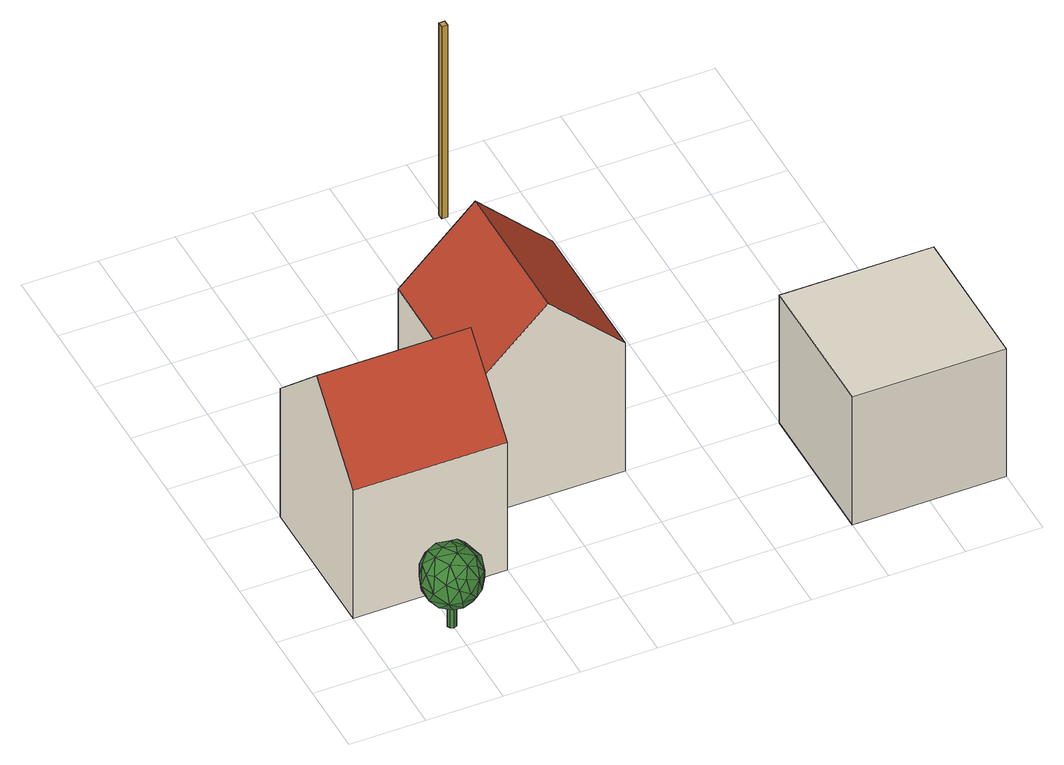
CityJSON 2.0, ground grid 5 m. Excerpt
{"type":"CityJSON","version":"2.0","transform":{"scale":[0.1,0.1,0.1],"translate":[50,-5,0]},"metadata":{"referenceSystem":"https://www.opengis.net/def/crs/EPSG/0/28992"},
"CityObjects":{
"tree1":{"type":"SolitaryVegetationObject","attributes":{"name":"Alderaan Tree 17","species":"Quercus petraea","height":6,"crownDiameter":4},"geometry":[{"type":"MultiSurface","lod":"3","boundaries":[[[0,1,2,3,4,5,6,7]],[[6,8,9,7]],[[5,10,8,6]],[[4,11,10,5]],[[3,12,11,4]],[[2,13,12,3]],[[1,14,13,2]],[[0,15,14,1]],[[7,9,15,0]],[[8,10,11,12,13,14,15,9]],[[16,17,18]],[[19,20,21]],[[22,23,24]],[[25,26,27]],[[16,28,17]],[[18,17,29]],[[30,16,18]],[[31,29,17]],[[32,17,28]],[[19,33,20]],[[21,20,23]],[[34,22,35]],[[36,30,37]],[[38,37,39]],[[40,36,38]],[[41,39,37]],[[42,37,30]],[[43,44,41]],[[45,46,26]],[[47,26,34]],[[48,45,47]],[[25,34,26]],[[27,26,46]],[[49,25,27]],[[50,43,51]],[[52,50,48]],[[53,51,43]],[[54,40,55]],[[56,55,49]],[[28,54,56]],[[57,55,40]],[[58,59,57]],[[60,61,43]],[[30,18,42]],[[62,29,63]],[[48,64,45]],[[54,28,16]],[[32,28,65]],[[27,65,49]],[[46,66,27]],[[67,33,19]],[[68,52,48]],[[34,35,68]],[[21,58,69]],[[38,69,40]],[[39,70,38]],[[59,58,22]],[[25,22,34]],[[53,71,51]],[[18,72,60]],[[45,64,73]],[[74,54,75]],[[44,76,77]],[[44,67,76]],[[78,59,79]],[[72,18,29]],[[30,80,16]],[[31,63,29]],[[66,73,31]],[[20,33,24]],[[70,77,19]],[[81,24,33]],[[36,80,30]],[[40,74,36]],[[41,77,39]],[[45,73,46]],[[68,47,34]],[[50,44,43]],[[48,50,71]],[[81,67,52]],[[71,64,48]],[[61,53,43]],[[72,62,53]],[[54,74,40]],[[65,56,49]],[[69,57,40]],[[60,72,61]],[[42,18,60]],[[64,62,63]],[[73,64,63]],[[75,54,16]],[[80,75,16]],[[76,67,19]],[[77,76,19]],[[35,81,52]],[[79,59,22]],[[25,79,22]],[[49,78,79]],[[32,31,17]],[[66,31,32]],[[70,19,21]],[[24,23,20]],[[35,22,24]],[[38,36,37]],[[42,41,37]],[[60,41,42]],[[47,45,26]],[[52,67,50]],[[53,62,71]],[[56,54,55]],[[57,78,55]],[[57,59,78]],[[27,66,65]],[[66,32,65]],[[68,35,52]],[[38,70,69]],[[70,21,69]],[[31,73,63]],[[66,46,73]],[[58,21,23]],[[70,39,77]],[[23,22,58]],[[81,35,24]],[[36,75,80]],[[36,74,75]],[[41,44,77]],[[60,43,41]],[[68,48,47]],[[25,49,79]],[[50,67,44]],[[71,50,51]],[[81,33,67]],[[71,62,64]],[[61,72,53]],[[72,29,62]],[[65,28,56]],[[55,78,49]],[[69,58,57]]]}]},
"building1":{"type":"Building","attributes":{"description":"This is Building 5","name":"Yoda's Hut","CityObjectRelation.relationType":"adjacent","Suitability.reason":"suitability reason 8","Suitability.description":"suitability description 8","Suitability.value":0.5,"class":"healthcare","function":"hospital","yearOfConstruction":1980,"roofType":"gabled roof","measuredHeight":15,"storeysAboveGround":3,"storeysBelowGround":1,"storeyHeightsAboveGround":3,"QualifiedArea.description":"This is a type of floor area","QualifiedArea.source":"Area value source text","QualifiedArea.value":300,"QualifiedArea.type":"grossFloorArea","bdgAtticThermalStatus":"unknown","bdgBasementThermalStatus":"unknown","bdgConstructionWeight":"heavy","QualifiedHeight.description":"This is a type of height","QualifiedHeight.source":"Height value source text","QualifiedHeight.value":15,"QualifiedHeight.type":"highestRoofEdge","bdgIsProtected":"false","bdgType":"singleFamilyHouse","QualifiedVolume.description":"This is a type of volume","QualifiedVolume.source":"Volume value source text","QualifiedVolume.value":1250,"QualifiedVolume.type":"grossVolume"},"address":[{"country":"Bespin Territories","locality":"Alderaan","thoroughfareNumber":"5","thoroughfareName":"Bespin Square","postcode":"1977SW"}],"geometry":[{"type":"MultiSurface","lod":"2","boundaries":[[[82,83,84,85]],[[86,87,88,89]],[[90,91,87,86]],[[92,90,86,89,85,93]],[[88,87,91,83,82]],[[89,88,82,85]],[[83,91,90,84]],[[90,86,89,85,93,84]]],"semantics":{"surfaces":[{"type":"GroundSurface"},{"type":"RoofSurface","description":"This is RoofSurface 1 (Building 5)","bdgBdrySurfAzimuth":180,"bdgBdrySurfGroundViewFactor":0.5,"bdgBdrySurfInclination":45,"bdgBdrySurfIsAdiabatic":"false","bdgBdrySurfOpeningToSurfaceRatio":0.25,"bdgBdrySurfSkyViewFactor":0.6,"bdgBdrySurfTotalSurfaceArea":70.71},{"type":"RoofSurface","description":"This is RoofSurface 2 (Building 5)","bdgBdrySurfAzimuth":0,"bdgBdrySurfGroundViewFactor":0.5,"bdgBdrySurfInclination":45,"bdgBdrySurfIsAdiabatic":"false","bdgBdrySurfOpeningToSurfaceRatio":0.25,"bdgBdrySurfSkyViewFactor":0.6,"bdgBdrySurfTotalSurfaceArea":70.71},{"type":"WallSurface"}],"values":[0,1,2,3,3,3,3,null]}}]},
"building2":{"type":"Building","attributes":{"description":"This is Building 6","name":"Amidala's Palace","CityObjectRelation.relationType":"adjacent","Suitability.reason":"suitability reason 9","Suitability.description":"suitability description 9","Suitability.value":1,"class":"habitation","function":"residential building","yearOfConstruction":1997,"roofType":"gabled roof","measuredHeight":15,"storeysAboveGround":3,"storeysBelowGround":2,"storeyHeightsAboveGround":3,"QualifiedArea.description":"This is a type of floor area","QualifiedArea.source":"Area value source text","QualifiedArea.value":300,"QualifiedArea.type":"grossFloorArea","bdgAtticThermalStatus":"unknown","bdgBasementThermalStatus":"unknown","bdgConstructionWeight":"heavy","QualifiedHeight.description":"This is a type of height","QualifiedHeight.source":"Height value source text","QualifiedHeight.value":15,"QualifiedHeight.type":"highestRoofEdge","bdgIsProtected":"false","bdgType":"singleFamilyHouse","QualifiedVolume.description":"This is a type of volume","QualifiedVolume.source":"Volume value source text","QualifiedVolume.value":1250,"QualifiedVolume.type":"grossVolume"},"address":[{"country":"Bespin Territories","locality":"Alderaan","thoroughfareNumber":"6","thoroughfareName":"Bespin Square","postcode":"1977SW"}],"geometry":[{"type":"MultiSurface","lod":"2","boundaries":[[[94,95,96,93]],[[97,98,99,92]],[[100,101,98,97]],[[96,100,97,92,93]],[[99,98,101,95,94]],[[90,99,94,84]],[[95,101,100,96]],[[99,94,84,93,92,90]]],"semantics":{"surfaces":[{"type":"GroundSurface"},{"type":"RoofSurface","description":"This is RoofSurface 1 (Building 6)","bdgBdrySurfAzimuth":270,"bdgBdrySurfGroundViewFactor":0.5,"bdgBdrySurfInclination":45,"bdgBdrySurfIsAdiabatic":"false","bdgBdrySurfOpeningToSurfaceRatio":0.25,"bdgBdrySurfSkyViewFactor":0.6,"bdgBdrySurfTotalSurfaceArea":70.71},{"type":"RoofSurface","description":"This is RoofSurface 2 (Building 6)","bdgBdrySurfAzimuth":90,"bdgBdrySurfGroundViewFactor":0.5,"bdgBdrySurfInclination":45,"bdgBdrySurfIsAdiabatic":"false","bdgBdrySurfOpeningToSurfaceRatio":0.25,"bdgBdrySurfSkyViewFactor":0.6,"bdgBdrySurfTotalSurfaceArea":70.71},{"type":"WallSurface"}],"values":[0,1,2,3,3,3,3,null]}}]},
"cityfurniture1":{"type":"CityFurniture","attributes":{"description":"Pole upon which WeatherStation 2 is placed","name":"Weather station pole 2","class":"Pole","function":"Mounting Pole","usage":"Mounting Pole"},"geometry":[{"type":"MultiSurface","lod":"1","boundaries":[[[102,103,104,105]],[[104,106,107,105]],[[103,108,106,104]],[[102,109,108,103]],[[105,107,109,102]],[[106,108,109,107]]]}]},
"building3":{"type":"Building","attributes":{"description":"This is a simple, primastic building meant to provide shadowing and occlusions","name":"Box building 26"},"geometry":[{"type":"Solid","lod":"1","boundaries":[[[[110,111,112,113]],[[112,114,115,113]],[[111,116,114,112]],[[110,117,116,111]],[[113,115,117,110]],[[114,116,117,115]]]]}]}
},
"vertices":[
[52,18,0],[50,17,0],[48,18,0],[47,20,0],[48,22,0],[50,23,0],[52,22,0],[53,20,0],[52,22,18],[53,20,18],[50,23,18],[48,22,18],[47,20,18],[48,18,18],[50,17,18],[52,18,18],[60,37,33],[51,40,39],[60,37,44],[60,3,45],[53,0,39],[58,3,32],[40,3,33],[48,1,33],[46,1,43],[33,15,29],[30,20,38],[33,26,29],[50,37,28],[49,38,49],[67,30,40],[42,38,42],[42,37,32],[51,2,49],[33,9,39],[39,5,47],[68,23,30],[70,20,40],[67,14,29],[67,11,38],[60,19,21],[68,18,49],[67,28,47],[60,21,57],[63,14,54],[33,25,50],[33,29,38],[32,17,48],[39,20,57],[39,21,21],[51,15,60],[53,20,60],[44,10,57],[53,28,58],[55,30,21],[50,20,18],[47,28,20],[53,12,20],[50,4,26],[45,8,23],[63,30,52],[58,30,56],[46,33,55],[40,36,47],[39,30,54],[41,30,23],[37,34,34],[54,7,55],[35,12,50],[59,10,23],[63,6,34],[46,24,59],[55,36,51],[34,31,45],[61,25,22],[63,30,26],[61,8,51],[66,9,45],[43,14,20],[37,10,26],[66,31,33],[45,4,51],
[0,50,0],[0,150,0],[100,150,0],[100,50,0],[100,100,150],[0,100,150],[0,50,100],[100,50,100],[100,150,100],[0,150,100],[100,100,100],[100,100,0],
[100,200,0],[200,200,0],[200,100,0],[150,100,150],[150,200,150],[100,200,100],[200,100,100],[200,200,100],
[202,348,0],[198,348,0],[198,352,0],[202,352,0],[198,352,150],[202,352,150],[198,348,150],[202,348,150],
[300,100,0],[400,100,0],[400,0,0],[300,0,0],[400,0,100],[300,0,100],[400,100,100],[300,100,100]
]}
